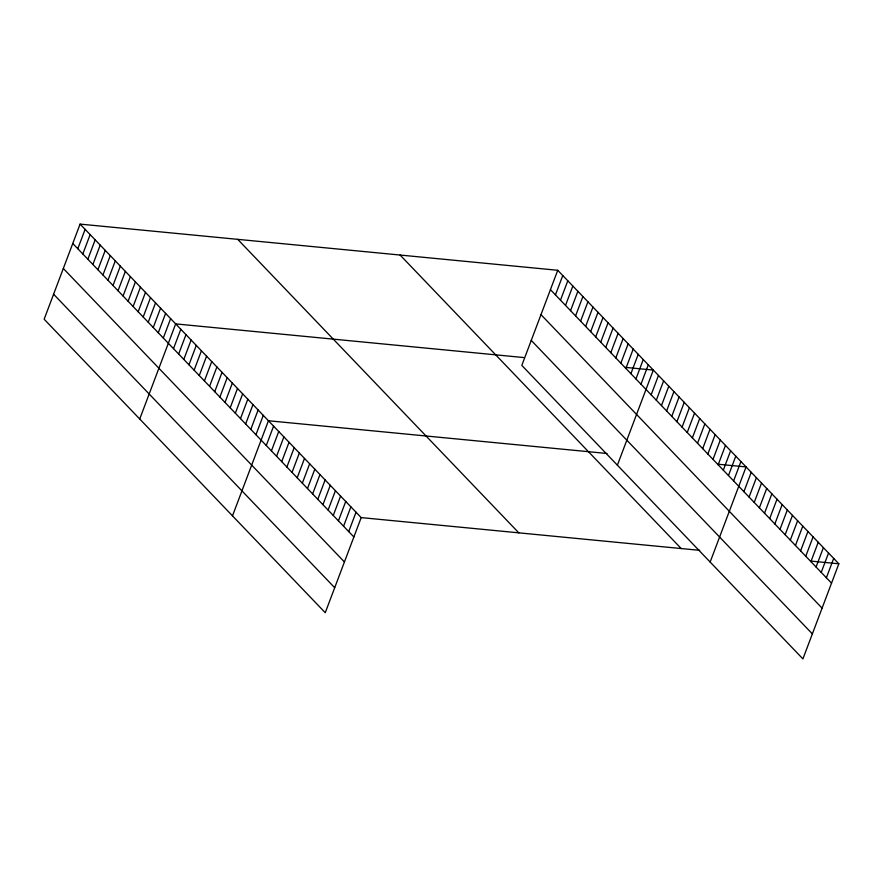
<?xml version="1.0" encoding="UTF-8"?>
<svg xmlns="http://www.w3.org/2000/svg" width="883" height="883" viewBox="0 0 883 883"><rect width="100%" height="100%" fill="white"/><g stroke="black" fill="none" stroke-linecap="round" stroke-linejoin="round"><path stroke-width="1.32" d="M80.088 224.105L44.15 319.216L325.253 612.714L361.191 517.604L80.088 224.105L557.747 270.286L838.85 563.784L802.912 658.895L521.809 365.396L557.747 270.286M77.803 248.73L85.121 229.359M82.825 253.973L90.143 234.613M87.858 259.227L95.176 239.867M92.892 264.481L100.209 245.121M97.925 269.734L105.243 250.375M102.947 274.988L110.265 255.617M107.98 280.242L115.298 260.871M113.013 285.485L120.331 266.125M118.046 290.739L125.364 271.379M123.068 295.993L130.386 276.633M128.101 301.246L135.419 281.887M133.134 306.5L140.452 287.13M138.167 311.754L145.485 292.383M143.189 317.008L150.507 297.637M148.223 322.251L155.54 302.891M153.256 327.505L160.574 308.145M158.289 332.759L165.607 313.399M163.311 338.012L170.629 318.642M139.724 419.006L175.662 323.895L523.509 357.527M173.498 348.642L180.816 329.282M178.653 354.028L185.971 334.657M183.807 359.403L191.125 340.043M188.962 364.789L196.28 345.419M194.117 370.165L201.434 350.805M199.271 375.551L206.589 356.18M204.426 380.926L211.743 361.566M209.58 386.312L216.898 366.942M214.724 391.688L222.041 372.328M219.878 397.074L227.196 377.703M225.033 402.449L232.35 383.09M230.187 407.836L237.505 388.465M235.342 413.211L242.659 393.851M240.496 418.597L247.814 399.226M245.651 423.972L252.968 404.613M250.805 429.359L258.123 409.988M255.96 434.734L263.277 415.374M232.494 515.86L268.432 420.75L607.007 453.487M266.269 445.496L273.587 426.136M271.423 450.882L278.741 431.511M276.578 456.257L283.885 436.897M281.721 461.643L289.039 442.273M286.876 467.019L294.194 447.659M292.03 472.405L299.348 453.034M297.185 477.78L304.503 458.42M302.339 483.167L309.657 463.796M307.494 488.542L314.812 469.182M312.648 493.928L319.966 474.557M317.803 499.303L325.121 479.944M322.957 504.69L330.275 485.319M328.112 510.065L335.43 490.705M333.266 515.451L340.584 496.08M338.421 520.827L345.739 501.467M343.575 526.213L350.882 506.842M348.719 531.588L356.037 512.228M555.451 294.911L562.769 275.54M560.484 300.154L567.802 280.794M565.517 305.408L572.835 286.048M570.55 310.661L577.868 291.302M575.573 315.915L582.89 296.545M580.606 321.169L587.923 301.798M585.639 326.423L592.957 307.052M590.672 331.666L597.99 312.306M595.694 336.92L603.012 317.56M600.727 342.174L608.045 322.814M605.76 347.427L613.078 328.068M610.793 352.681L618.111 333.31M615.815 357.935L623.133 338.564M620.848 363.178L628.166 343.818M625.881 368.432L633.199 349.072M630.915 373.686L638.232 354.326M635.937 378.939L643.254 359.58M640.97 384.193L648.288 364.822M617.383 465.186L653.321 370.076L625.506 367.394M651.157 394.822L658.475 375.463M656.312 400.209L663.63 380.838M661.466 405.584L668.784 386.224M666.621 410.97L673.928 391.599M671.764 416.346L679.082 396.986M676.919 421.732L684.237 402.361M682.073 427.107L689.391 407.747M687.228 432.493L694.546 413.123M692.382 437.869L699.7 418.509M697.537 443.255L704.855 423.884M702.691 448.63L710.009 429.27M707.846 454.017L715.164 434.646M713 459.392L720.318 440.032M718.155 464.778L725.473 445.407M723.309 470.153L730.627 450.794M728.464 475.54L735.782 456.169M733.618 480.915L740.925 461.555M710.153 562.041L746.08 466.93L718.265 464.248M743.916 491.676L751.234 472.317M749.071 497.063L756.389 477.692M754.225 502.438L761.543 483.078M759.38 507.824L766.698 488.454M764.535 513.2L771.852 493.84M769.689 518.586L777.007 499.215M774.844 523.961L782.161 504.601M779.998 529.347L787.316 509.977M785.153 534.723L792.47 515.363M790.307 540.109L797.625 520.738M795.462 545.484L802.779 526.125M800.616 550.871L807.923 531.5M805.76 556.246L813.077 536.886M810.914 561.632L818.232 542.261M816.069 567.007L823.386 547.648M821.223 572.394L828.541 553.023M826.378 577.769L833.695 558.409M361.191 517.604L699.766 550.341M811.035 561.102L838.85 563.784M550.429 289.657L831.532 583.155M540.981 314.646L822.084 608.144M531.246 340.397L812.36 633.895M400.12 255.055L681.223 548.553M237.715 239.348L518.818 532.846M72.77 243.476L353.873 536.974M63.322 268.465L344.436 561.963M53.598 294.216L334.701 587.714"/></g></svg>
